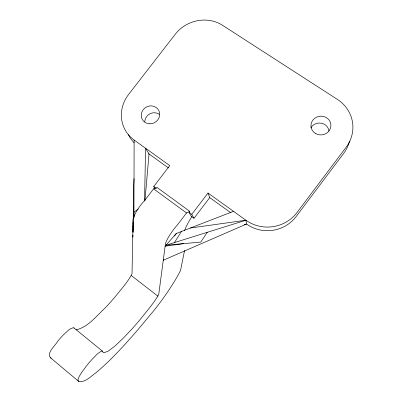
<?xml version="1.0" encoding="UTF-8"?>
<svg xmlns="http://www.w3.org/2000/svg" width="402" height="402" viewBox="0 0 402 402"><rect width="100%" height="100%" fill="white"/><g stroke="black" fill="none" stroke-linecap="round" stroke-linejoin="round"><path stroke-width="0.6" d="M133.936 217.608L134.117 140.037A34.386 32.255 -30.5 0 1 128.56 94.52L175.257 34.24A34.421 31.723 -23.1 0 1 222.577 25.326L337.333 99.369A36.527 34.265 -5.8 0 1 346.122 147.268L297.063 212.452A36.336 35.014 -7.4 0 1 245.903 220.226L190.397 228.019M133.137 232.336L133.057 222.08L133.65 206.472M144.574 201.065L145.549 148.237L149.021 153.956L144.966 200.538M132.856 235.145L132.755 237.095L132.861 235.22M132.921 232.09L133.142 221.999M134.027 178.573L133.384 192.241L133.861 217.472M133.183 229.602L133.253 228.356M175.006 235.376L175.066 234.899M166.508 245.079L166.584 244.532M174.574 236.009L174.679 235.336M184.593 250.356L180.528 270.456A59.596 10.638 -52.3 0 1 154.765 309.495L141.152 325.846A127.615 25.185 -52.2 0 1 132.137 336.363C120.846 349.112 109.188 361.639 96.143 372.629C90.978 376.001 85.5 382.764 78.772 381.463L50.361 357.649C46.401 352.544 55.602 345.398 57.828 341.102A23.266 5.382 -50.2 0 1 63.119 335.198C66.3 332.474 69.27 328.273 73.636 327.655L102.465 351.152L103.269 352.594L104.128 352.77L108.434 350.991L114.912 346.057L122.977 338.484L131.992 328.931A71.747 13.618 -52.1 0 0 141.308 318.118C147.313 310.414 153.971 303.028 158.735 294.485L165.343 244.537A17.01 3.538 -53.4 0 1 169.312 235.753L171.825 231.954A17.01 3.538 -53.4 0 1 177.558 224.753L186.543 212.965L189.769 211.351L157.132 187.518L153.589 188.845L144.695 200.452A16.783 4.467 -53.4 0 0 138.976 207.507L136.554 211.296A16.783 4.467 -53.4 0 0 133.097 220.311L132.022 273.797C127.63 282.415 120.801 289.631 114.821 297.199A70.863 17.241 -51.7 0 1 105.389 307.721C96.55 315.836 88.279 327.037 76.094 329.866M191.789 216.693L189.779 219.969A31.351 6.085 -53.9 0 0 184.518 230.637M163.564 259.757L163.267 260.235L246.537 224.04A35.255 34.019 -6.9 0 0 296.163 216.527L343.765 153.268A35.431 33.311 -5.4 0 0 349.408 141.504M174.428 242.582L181.443 231.487M207.276 232.306L200.774 242.074L165.981 245.225L245.903 220.226L246.537 224.04L244.114 224.673M132.967 226.703L133.168 226.406M175.287 234.969L176.322 233.467L233.492 211.326M193.99 218.286L191.774 214.351L208.005 193.04L209.738 197.593L193.99 218.286L191.307 216.326L189.015 212.336L189.769 211.351M155.021 188.402L153.71 186.533L169.755 165.604L134.117 140.037M176.322 233.467L165.121 246.195L183.513 243.637M133.946 212.311L138.273 208.96M50.361 357.649L51.195 358.102M102.465 351.152L102.214 350.996C98.048 352.237 95.329 356.333 92.239 359.187A23.552 4.246 -50.9 0 0 86.998 365.267L82.335 371.443L79.099 376.589L77.862 379.769L78.772 381.463M208.005 193.04L245.903 220.226M148.604 153.654L168.483 167.941M209.738 197.593L230.909 212.809M153.71 186.533L156.388 188.493M189.015 212.336L191.774 214.351M153.589 188.845L186.543 212.965M131.333 275.556L157.956 296.189M73.948 327.861L74.124 328.218M144.8 121.7A9.125 8.583 -31.1 0 1 149.936 113.791A9.125 8.583 -31.1 0 1 159.282 114.289M310.811 127.881A9.703 9.11 -5 0 1 321.233 123.163A9.703 9.11 -5 0 1 328.992 131.087M134.117 142.74A33.406 31.416 -30.4 0 1 128.439 134.725M149.343 123.801A9.392 8.809 -31.2 0 0 158.981 110.882A9.392 8.809 -31.2 0 0 143.092 109.862A9.392 8.809 -31.2 0 0 149.343 123.801M315.369 133.394A10 9.372 -5.4 0 0 330.906 126.057A10 9.372 -5.4 0 0 316.525 117.178A10 9.372 -5.4 0 0 315.369 133.394"/></g></svg>
